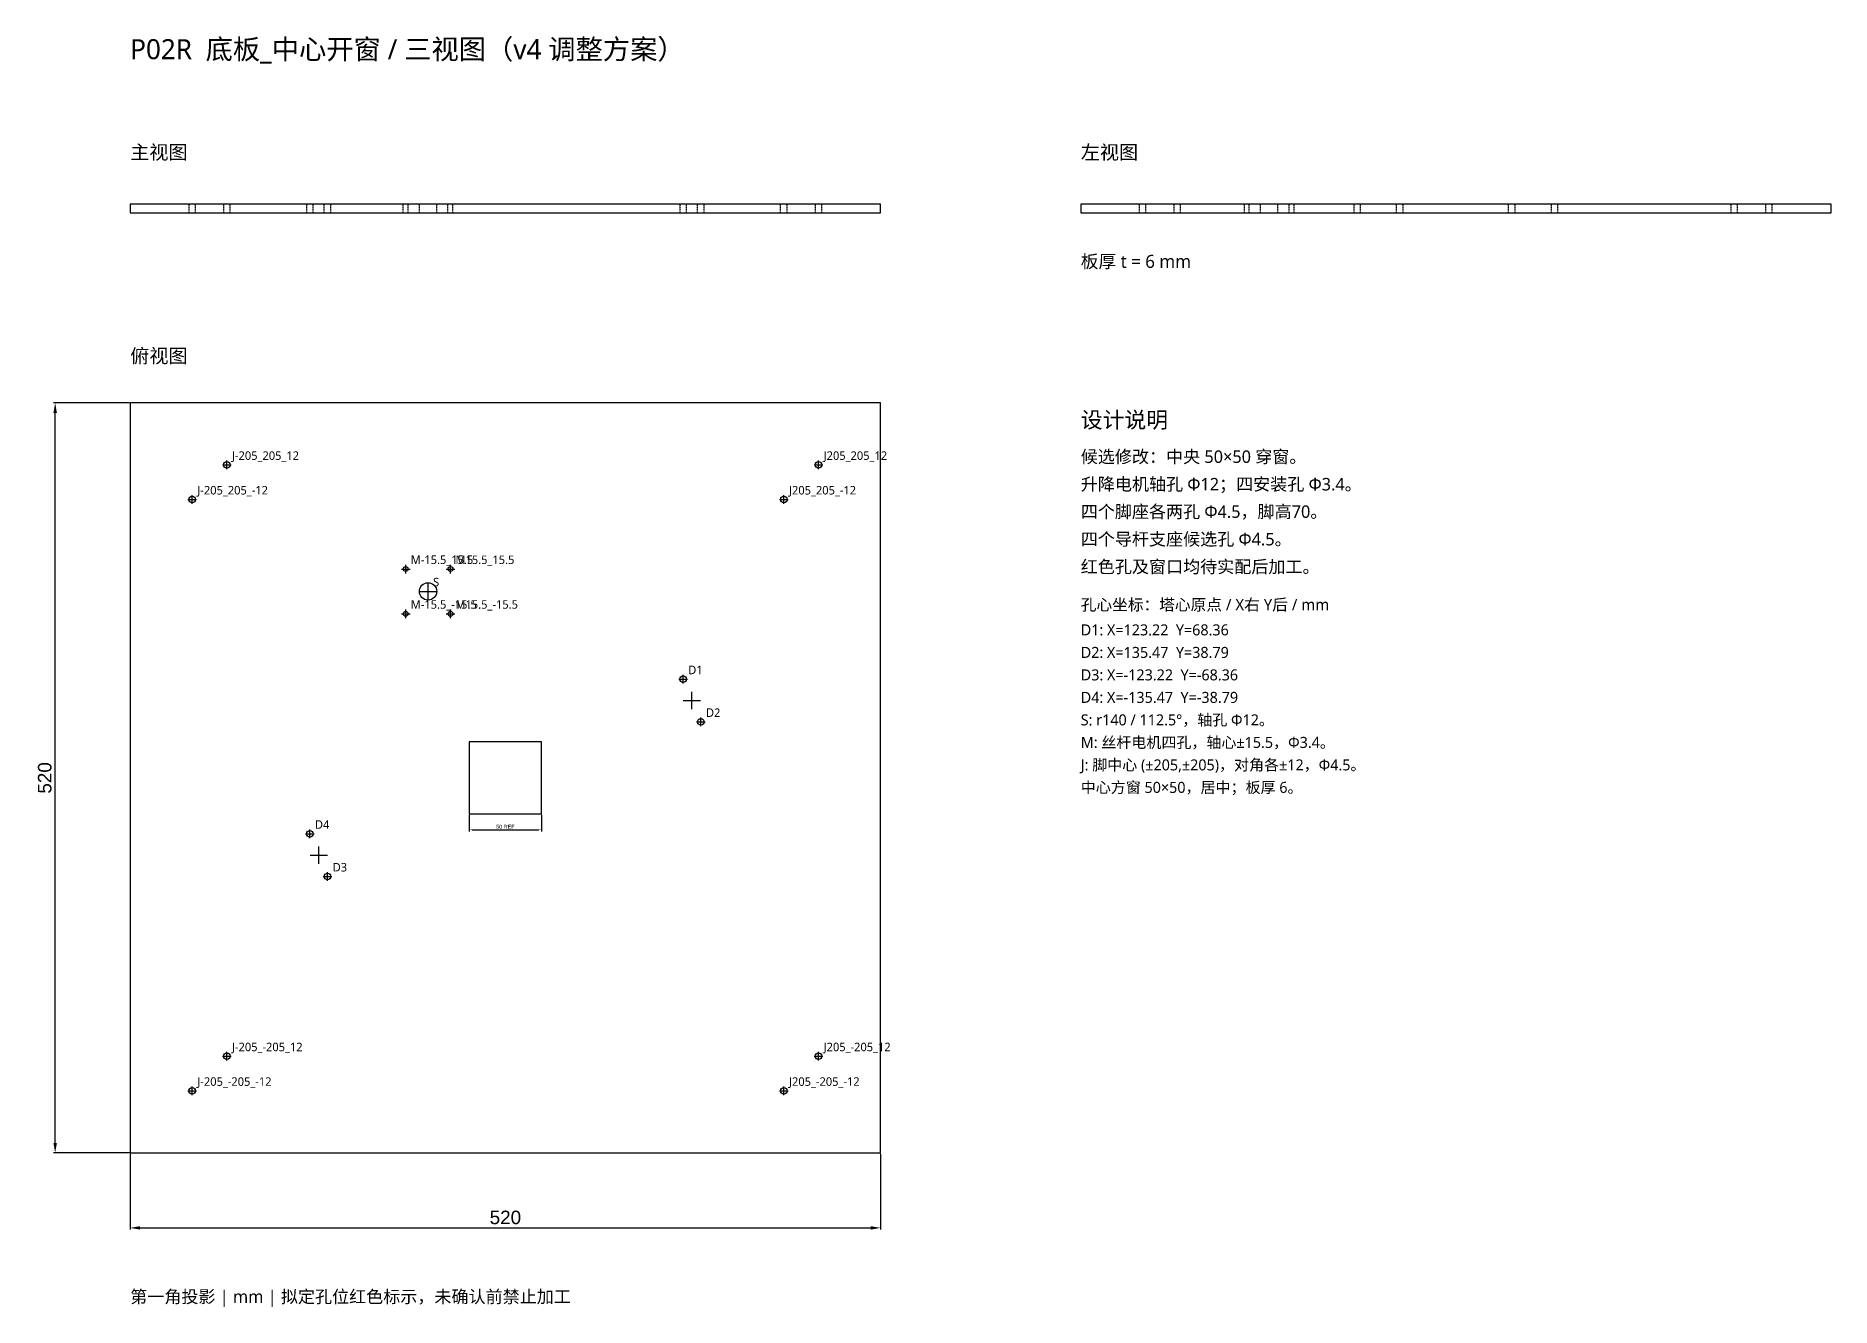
# Model space of a CAD drawing. Header units: millimetres. Extents: x 91 to 1335, y 49 to 930.
import ezdxf

# ---------------------------------------------------------------- set-up
doc = ezdxf.new("R2010")
doc.units = ezdxf.units.MM
doc.linetypes.add('HIDDEN2', pattern=[4.7625, 3.175, -1.5875])
for name, color, linetype in [('CENTER', 4, 'Continuous'), ('DIMENSIONS', 3, 'Continuous'), ('NOTES', 7, 'Continuous'), ('OUTLINE', 7, 'Continuous'), ('PROPOSED_HIDDEN', 1, 'HIDDEN2'), ('PROPOSED_HOLES', 1, 'Continuous')]:
    doc.layers.add(name, color=color, linetype=linetype)
doc.styles.add('CN_NOTES', font='Microsoft YaHei.ttf')
doc.styles.get("Standard").update_dxf_attribs({"font": 'arial.ttf'})
doc.dimstyles.new('ISO-25', dxfattribs={"dimtxt": 2.5, "dimasz": 2.5, "dimexe": 1.25, "dimexo": 0.625, "dimtad": 1, "dimtxsty": 'Standard', "dimcen": 2.5, "dimadec": 0, "dimazin": 0, "dimtfac": 1, "dimtmove": 0, "dimatfit": 3, "dimfxl": 1, "dimarcsym": 0})

# ---------------------------------------------------------------- blocks, each defined once
blk = doc.blocks.new('*D1')
at = {"layer": 'Defpoints', "color": 0, "transparency": 16777216}
for p in [(156, 156), (676, 156), (676, 104)]:
    blk.add_point(p, dxfattribs=at)
at = {"layer": 'DIMENSIONS', "color": 0, "lineweight": -2, "transparency": 16777216}
for p, q in [((156, 155.4), (156, 102.8)), ((676, 155.4), (676, 102.8)), ((162.9, 104), (669.1, 104))]:
    blk.add_line(p, q, dxfattribs=at)
at = {"layer": 'DIMENSIONS', "color": 0, "transparency": 16777216}
for points in [[(162.9, 105.2), (162.9, 102.8), (156, 104)], [(669.1, 105.2), (669.1, 102.8), (676, 104)]]:
    blk.add_solid(points, dxfattribs=at)
at = {"layer": 'DIMENSIONS', "color": 0, "transparency": 16777216, "insert": (416, 111.2), "char_height": 9.36, "attachment_point": 5}
blk.add_mtext('520', dxfattribs=at)
blk = doc.blocks.new('*D2')
at = {"layer": 'Defpoints', "color": 0, "transparency": 16777216}
for p in [(104, 676), (156, 676), (156, 156)]:
    blk.add_point(p, dxfattribs=at)
at = {"layer": 'DIMENSIONS', "color": 0, "lineweight": -2, "transparency": 16777216}
for p, q in [((155.4, 676), (102.8, 676)), ((104, 162.9), (104, 669.1)), ((155.4, 156), (102.8, 156))]:
    blk.add_line(p, q, dxfattribs=at)
at = {"layer": 'DIMENSIONS', "color": 0, "transparency": 16777216}
for points in [[(102.8, 669.1), (105.2, 669.1), (104, 676)], [(102.8, 162.9), (105.2, 162.9), (104, 156)]]:
    blk.add_solid(points, dxfattribs=at)
at = {"layer": 'DIMENSIONS', "color": 0, "transparency": 16777216, "insert": (96.8, 416), "char_height": 9.36, "attachment_point": 5, "rotation": 90}
blk.add_mtext('520', dxfattribs=at)
blk = doc.blocks.new('*D3')
at = {"layer": 'Defpoints', "color": 0, "transparency": 16777216}
for p in [(391, 391), (441, 391), (441, 380)]:
    blk.add_point(p, dxfattribs=at)
at = {"layer": 'DIMENSIONS', "color": 0, "lineweight": -2, "transparency": 16777216}
for p, q in [((391, 390.4), (391, 378.8)), ((441, 390.4), (441, 378.8)), ((393, 380), (439, 380))]:
    blk.add_line(p, q, dxfattribs=at)
at = {"layer": 'DIMENSIONS', "color": 0, "transparency": 16777216}
for points in [[(393, 380.3), (393, 379.7), (391, 380)], [(439, 380.3), (439, 379.7), (441, 380)]]:
    blk.add_solid(points, dxfattribs=at)
at = {"layer": 'DIMENSIONS', "color": 0, "transparency": 16777216, "insert": (416, 382.1), "char_height": 2.7, "attachment_point": 5}
blk.add_mtext('50 REF', dxfattribs=at)

msp = doc.modelspace()

# ---------------------------------------------------------------- linework, layer by layer
at = {"layer": 'CENTER'}
for p, q in [((223, 630), (223, 636)), ((633, 630), (633, 636)), ((220, 633), (226, 633)), ((630, 633), (636, 633)), ((199, 606), (199, 612)), ((609, 606), (609, 612)), ((196, 609), (202, 609)), ((606, 609), (612, 609)), ((343.9, 560.8), (349.9, 560.8)), ((346.9, 557.8), (346.9, 563.8)), ((374.9, 560.8), (380.9, 560.8)), ((377.9, 557.8), (377.9, 563.8)), ((362.4, 539.3), (362.4, 551.3)), ((362.4, 542.3), (362.4, 548.3)), ((356.4, 545.3), (368.4, 545.3)), ((359.4, 545.3), (365.4, 545.3)), ((343.9, 529.8), (349.9, 529.8)), ((346.9, 526.8), (346.9, 532.8)), ((374.9, 529.8), (380.9, 529.8)), ((377.9, 526.8), (377.9, 532.8)), ((539.2, 481.4), (539.2, 487.4)), ((536.2, 484.4), (542.2, 484.4)), ((545.3, 463.6), (545.3, 475.6)), ((539.3, 469.6), (551.3, 469.6)), ((548.5, 454.8), (554.5, 454.8)), ((551.5, 451.8), (551.5, 457.8)), ((277.5, 377.2), (283.5, 377.2)), ((280.5, 374.2), (280.5, 380.2)), ((280.7, 362.4), (292.7, 362.4)), ((286.7, 356.4), (286.7, 368.4)), ((292.8, 344.6), (292.8, 350.6)), ((289.8, 347.6), (295.8, 347.6)), ((223, 220), (223, 226)), ((633, 220), (633, 226)), ((220, 223), (226, 223)), ((630, 223), (636, 223)), ((199, 196), (199, 202)), ((609, 196), (609, 202)), ((196, 199), (202, 199)), ((606, 199), (612, 199))]:
    msp.add_line(p, q, dxfattribs=at)
at = {"layer": 'OUTLINE'}
for p, q in [((676, 813.7), (156, 813.7)), ((156, 813.7), (156, 807.7)), ((676, 807.7), (676, 813.7)), ((1334.7, 813.7), (814.7, 813.7)), ((814.7, 813.7), (814.7, 807.7)), ((1334.7, 807.7), (1334.7, 813.7)), ((156, 807.7), (676, 807.7)), ((814.7, 807.7), (1334.7, 807.7)), ((676, 676), (156, 676)), ((156, 676), (156, 156)), ((676, 156), (676, 676)), ((156, 156), (676, 156))]:
    msp.add_line(p, q, dxfattribs=at)
at = {"layer": 'PROPOSED_HIDDEN', "ltscale": 0.35}
for p, q in [((196.8, 807.7), (196.8, 813.7)), ((196.8, 807.7), (196.8, 813.7)), ((201.2, 807.7), (201.2, 813.7)), ((201.2, 807.7), (201.2, 813.7)), ((220.8, 807.7), (220.8, 813.7)), ((220.8, 807.7), (220.8, 813.7)), ((225.2, 807.7), (225.2, 813.7)), ((225.2, 807.7), (225.2, 813.7)), ((278.3, 807.7), (278.3, 813.7)), ((282.8, 807.7), (282.8, 813.7)), ((290.5, 807.7), (290.5, 813.7)), ((295, 807.7), (295, 813.7)), ((345.2, 807.7), (345.2, 813.7)), ((345.2, 807.7), (345.2, 813.7)), ((348.6, 807.7), (348.6, 813.7)), ((348.6, 807.7), (348.6, 813.7)), ((356.4, 807.7), (356.4, 813.7)), ((368.4, 807.7), (368.4, 813.7)), ((376.2, 807.7), (376.2, 813.7)), ((376.2, 807.7), (376.2, 813.7)), ((379.6, 807.7), (379.6, 813.7)), ((379.6, 807.7), (379.6, 813.7)), ((537, 807.7), (537, 813.7)), ((541.5, 807.7), (541.5, 813.7)), ((549.2, 807.7), (549.2, 813.7)), ((553.7, 807.7), (553.7, 813.7)), ((606.7, 807.7), (606.7, 813.7)), ((606.7, 807.7), (606.7, 813.7)), ((611.2, 807.7), (611.2, 813.7)), ((611.2, 807.7), (611.2, 813.7)), ((630.8, 807.7), (630.8, 813.7)), ((630.8, 807.7), (630.8, 813.7)), ((635.2, 807.7), (635.2, 813.7)), ((635.2, 807.7), (635.2, 813.7)), ((855.4, 807.7), (855.4, 813.7)), ((855.4, 807.7), (855.4, 813.7)), ((859.9, 807.7), (859.9, 813.7)), ((859.9, 807.7), (859.9, 813.7)), ((879.4, 807.7), (879.4, 813.7)), ((879.4, 807.7), (879.4, 813.7)), ((883.9, 807.7), (883.9, 813.7)), ((883.9, 807.7), (883.9, 813.7)), ((928.1, 807.7), (928.1, 813.7)), ((928.1, 807.7), (928.1, 813.7)), ((931.5, 807.7), (931.5, 813.7)), ((931.5, 807.7), (931.5, 813.7)), ((939.3, 807.7), (939.3, 813.7)), ((951.3, 807.7), (951.3, 813.7)), ((959.1, 807.7), (959.1, 813.7)), ((959.1, 807.7), (959.1, 813.7)), ((962.5, 807.7), (962.5, 813.7)), ((962.5, 807.7), (962.5, 813.7)), ((1004.1, 807.7), (1004.1, 813.7)), ((1008.6, 807.7), (1008.6, 813.7)), ((1033.6, 807.7), (1033.6, 813.7)), ((1038.1, 807.7), (1038.1, 813.7)), ((1111.2, 807.7), (1111.2, 813.7)), ((1115.7, 807.7), (1115.7, 813.7)), ((1140.8, 807.7), (1140.8, 813.7)), ((1145.3, 807.7), (1145.3, 813.7)), ((1265.4, 807.7), (1265.4, 813.7)), ((1265.4, 807.7), (1265.4, 813.7)), ((1269.9, 807.7), (1269.9, 813.7)), ((1269.9, 807.7), (1269.9, 813.7)), ((1289.4, 807.7), (1289.4, 813.7)), ((1289.4, 807.7), (1289.4, 813.7)), ((1293.9, 807.7), (1293.9, 813.7)), ((1293.9, 807.7), (1293.9, 813.7))]:
    msp.add_line(p, q, dxfattribs=at)
at = {"layer": 'PROPOSED_HOLES'}
for p, q in [((441, 441), (391, 441)), ((391, 441), (391, 391)), ((441, 391), (441, 441)), ((391, 391), (441, 391))]:
    msp.add_line(p, q, dxfattribs=at)
for centre, radius in [((223, 633), 2.25), ((633, 633), 2.25), ((199, 609), 2.25), ((609, 609), 2.25), ((346.9, 560.8), 1.7), ((377.9, 560.8), 1.7), ((362.4, 545.3), 6), ((346.9, 529.8), 1.7), ((377.9, 529.8), 1.7), ((539.2, 484.4), 2.25), ((551.5, 454.8), 2.25), ((280.5, 377.2), 2.25), ((292.8, 347.6), 2.25), ((223, 223), 2.25), ((633, 223), 2.25), ((199, 199), 2.25), ((609, 199), 2.25)]:
    msp.add_circle(centre, radius, dxfattribs=at)

# ---------------------------------------------------------------- texts
at = {"layer": 'NOTES', "style": 'CN_NOTES'}
for s, height, p in [('P02R  底板_中心开窗 / 三视图（v4 调整方案）', 13.867, (156, 914.3)), ('主视图', 9.71, (156, 844.9)), ('左视图', 9.71, (814.7, 844.9)), ('板厚 t = 6 mm', 9.013, (814.7, 769.6)), ('俯视图', 9.71, (156, 703.7)), ('设计说明', 11.09, (814.7, 658.7)), ('候选修改：中央 50×50 穿窗。', 8.667, (814.7, 634.4)), ('升降电机轴孔 Φ12；四安装孔 Φ3.4。', 8.667, (814.7, 615.3)), ('四个脚座各两孔 Φ4.5，脚高70。', 8.667, (814.7, 596.3)), ('四个导杆支座候选孔 Φ4.5。', 8.667, (814.7, 577.2)), ('红色孔及窗口均待实配后加工。', 8.667, (814.7, 558.1)), ('孔心坐标：塔心原点 / X右 Y后 / mm', 7.973, (814.7, 532.1)), ('第一角投影 | mm | 拟定孔位红色标示，未确认前禁止加工', 8.667, (156, 52))]:
    msp.add_text(s, height=height, dxfattribs=at).set_placement(p)
at = {"layer": 'PROPOSED_HOLES', "style": 'CN_NOTES'}
for s, height, p in [('J-205_205_12', 5.893, (226.5, 636.5)), ('J205_205_12', 5.893, (636.5, 636.5)), ('J-205_205_-12', 5.893, (202.5, 612.5)), ('J205_205_-12', 5.893, (612.5, 612.5)), ('M-15.5_15.5', 5.893, (350.4, 564.3)), ('M15.5_15.5', 5.89, (381.4, 564.3)), ('S', 5.89, (365.9, 548.8)), ('M-15.5_-15.5', 5.893, (350.4, 533.3)), ('M15.5_-15.5', 5.893, (381.4, 533.3)), ('D1: X=123.22  Y=68.36', 7.627, (814.7, 514.8)), ('D2: X=135.47  Y=38.79', 7.627, (814.7, 499.2)), ('D1', 5.89, (542.7, 487.9)), ('D3: X=-123.22  Y=-68.36', 7.627, (814.7, 483.6)), ('D4: X=-135.47  Y=-38.79', 7.627, (814.7, 468)), ('D2', 5.89, (555, 458.3)), ('S: r140 / 112.5°，轴孔 Φ12。', 7.627, (814.7, 452.4)), ('M: 丝杆电机四孔，轴心±15.5，Φ3.4。', 7.627, (814.7, 436.8)), ('J: 脚中心 (±205,±205)，对角各±12，Φ4.5。', 7.627, (814.7, 421.2)), ('中心方窗 50×50，居中；板厚 6。', 7.627, (814.7, 405.6)), ('D4', 5.89, (284, 380.7)), ('D3', 5.89, (296.3, 351.1)), ('J-205_-205_12', 5.893, (226.5, 226.5)), ('J205_-205_12', 5.893, (636.5, 226.5)), ('J-205_-205_-12', 5.893, (202.5, 202.5)), ('J205_-205_-12', 5.893, (612.5, 202.5))]:
    msp.add_text(s, height=height, dxfattribs=at).set_placement(p)

# ---------------------------------------------------------------- dimensions: what is measured, and where the dimension line sits
at = {"layer": 'DIMENSIONS'}
dim = msp.add_linear_dim(base=(104, 676), p1=(156, 156), p2=(156, 676), angle=90, dimstyle='ISO-25', override={"dimtxt": 9.36, "dimasz": 6.933333, "dimgap": 2.426667, "dimdec": 0, "dimlfac": 1}, dxfattribs=at)
dim.commit()
dim.dimension.update_dxf_attribs({"geometry": '*D2', "text_midpoint": (96.8, 416)})
dim = msp.add_linear_dim(base=(441, 380), p1=(391, 391), p2=(441, 391), text='<> REF', dimstyle='ISO-25', override={"dimtxt": 2.7, "dimasz": 2, "dimgap": 0.7, "dimdec": 0, "dimlfac": 1}, dxfattribs=at)
dim.commit()
dim.dimension.update_dxf_attribs({"geometry": '*D3', "text_midpoint": (416, 382.1)})
dim = msp.add_linear_dim(base=(676, 104), p1=(156, 156), p2=(676, 156), dimstyle='ISO-25', override={"dimtxt": 9.36, "dimasz": 6.933333, "dimgap": 2.426667, "dimdec": 0, "dimlfac": 1}, dxfattribs=at)
dim.commit()
dim.dimension.update_dxf_attribs({"geometry": '*D1', "text_midpoint": (416, 111.2)})

doc.saveas('drawing.dxf')
